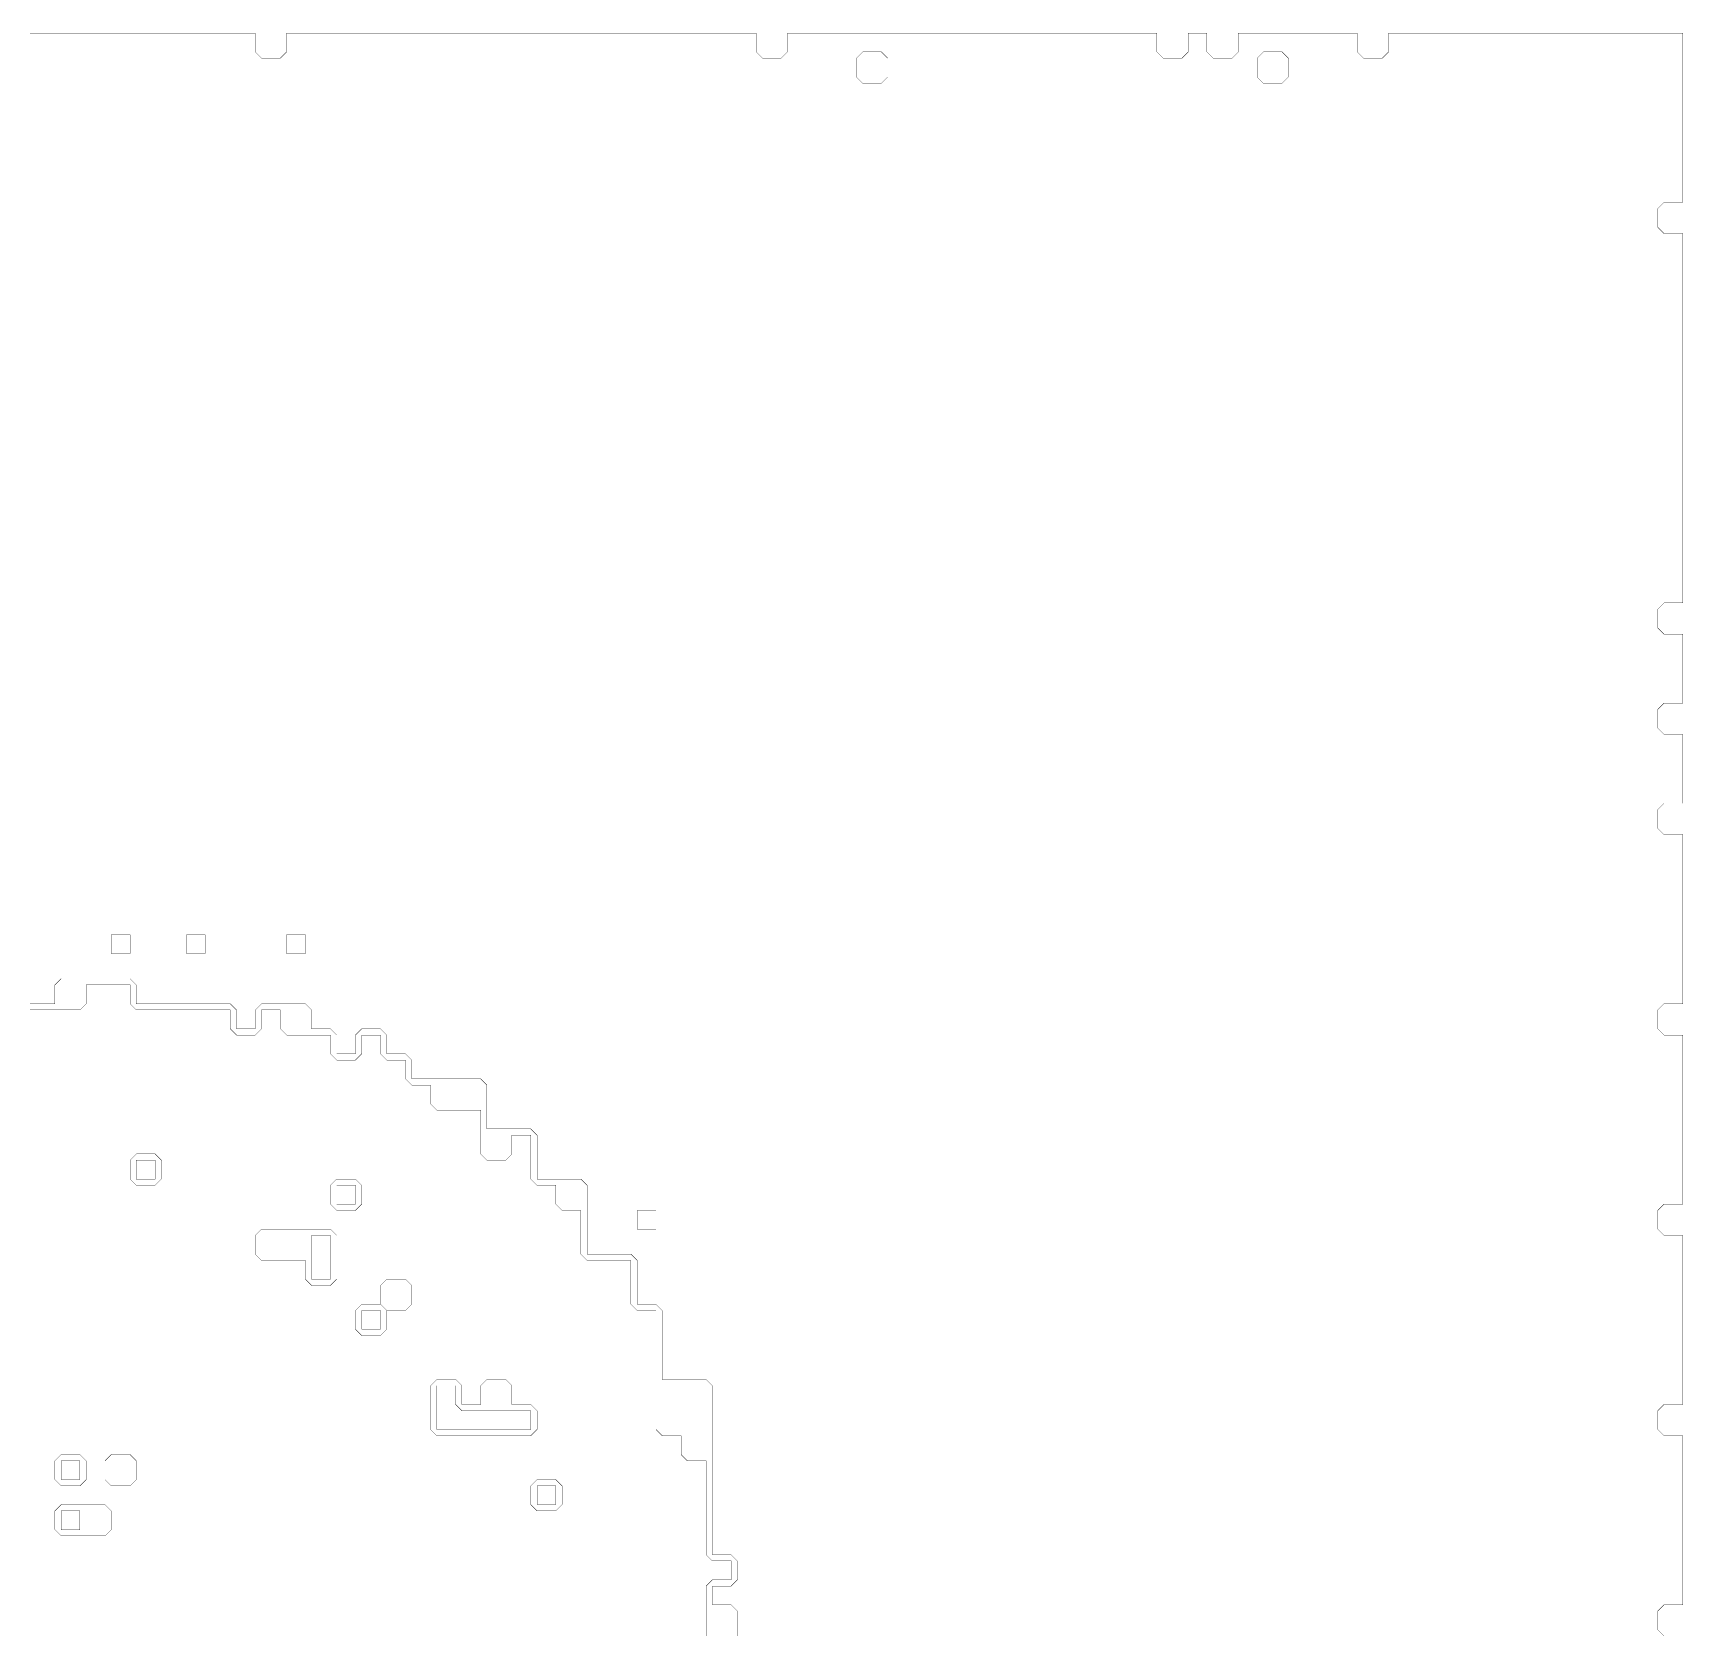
# Model space of a CAD drawing. Header units: metres. Extents: x 0 to 4990, y -4990 to 0.
# Drawn here: x 2417 to 4990, y -2495 to 0 of the extents above; entities that cross this region are included whole.
import ezdxf

# ---------------------------------------------------------------- set-up
doc = ezdxf.new("R2010")
doc.units = ezdxf.units.M
for name, color, linetype in [('conductor', 1, 'Continuous'), ('dielectric', 8, 'Continuous'), ('substrate', 5, 'Continuous')]:
    doc.layers.add(name, color=color, linetype=linetype)

msp = doc.modelspace()

# ---------------------------------------------------------------- linework, layer by layer
at = {"layer": 'conductor', "const_width": 0.5}
msp.add_lwpolyline([(3466.796875, -2500), (3466.796875, -2490.234375), (3466.796875, -2480.46875), (3466.796875, -2470.703125), (3466.796875, -2460.9375), (3466.796875, -2451.171875), (3466.796875, -2441.40625), (3466.796875, -2431.640625), (3466.796875, -2421.875), (3476.5625, -2412.109375), (3486.328125, -2412.109375), (3496.09375, -2412.109375), (3505.859375, -2412.109375), (3505.859375, -2402.34375), (3505.859375, -2392.578125), (3505.859375, -2382.8125), (3496.09375, -2382.8125), (3486.328125, -2382.8125), (3476.5625, -2382.8125), (3466.796875, -2373.046875), (3466.796875, -2363.28125), (3466.796875, -2353.515625), (3466.796875, -2343.75), (3466.796875, -2333.984375), (3466.796875, -2324.21875), (3466.796875, -2314.453125), (3466.796875, -2304.6875), (3466.796875, -2294.921875), (3466.796875, -2285.15625), (3466.796875, -2275.390625), (3466.796875, -2265.625), (3466.796875, -2255.859375), (3466.796875, -2246.09375), (3466.796875, -2236.328125), (3466.796875, -2226.5625), (3457.03125, -2226.5625), (3447.265625, -2226.5625), (3437.5, -2226.5625), (3427.734375, -2216.796875), (3427.734375, -2207.03125), (3427.734375, -2197.265625), (3427.734375, -2187.5), (3417.96875, -2187.5), (3408.203125, -2187.5), (3398.4375, -2187.5), (3388.671875, -2177.734375), (3388.671875, -2167.96875), (3388.671875, -2158.203125), (3388.671875, -2148.4375), (3388.671875, -2138.671875), (3388.671875, -2128.90625), (3388.671875, -2119.140625), (3388.671875, -2109.375), (3388.671875, -2099.609375), (3388.671875, -2089.84375), (3388.671875, -2080.078125), (3388.671875, -2070.3125), (3388.671875, -2060.546875), (3388.671875, -2050.78125), (3388.671875, -2041.015625), (3388.671875, -2031.25), (3388.671875, -2021.484375), (3388.671875, -2011.71875), (3388.671875, -2001.953125), (3388.671875, -1992.1875), (3378.90625, -1992.1875), (3369.140625, -1992.1875), (3359.375, -1992.1875), (3349.609375, -1982.421875), (3349.609375, -1972.65625), (3349.609375, -1962.890625), (3349.609375, -1953.125), (3349.609375, -1943.359375), (3349.609375, -1933.59375), (3349.609375, -1923.828125), (3349.609375, -1914.0625), (3339.84375, -1914.0625), (3330.078125, -1914.0625), (3320.3125, -1914.0625), (3310.546875, -1914.0625), (3300.78125, -1914.0625), (3291.015625, -1914.0625), (3281.25, -1914.0625), (3271.484375, -1904.296875), (3271.484375, -1894.53125), (3271.484375, -1884.765625), (3271.484375, -1875), (3271.484375, -1865.234375), (3271.484375, -1855.46875), (3271.484375, -1845.703125), (3271.484375, -1835.9375), (3261.71875, -1835.9375), (3251.953125, -1835.9375), (3242.1875, -1835.9375), (3232.421875, -1826.171875), (3232.421875, -1816.40625), (3232.421875, -1806.640625), (3232.421875, -1796.875), (3222.65625, -1796.875), (3212.890625, -1796.875), (3203.125, -1796.875), (3193.359375, -1787.109375), (3193.359375, -1777.34375), (3193.359375, -1767.578125), (3193.359375, -1757.8125), (3193.359375, -1748.046875), (3193.359375, -1738.28125), (3193.359375, -1728.515625), (3193.359375, -1718.75), (3183.59375, -1718.75), (3173.828125, -1718.75), (3164.0625, -1718.75), (3164.0625, -1728.515625), (3164.0625, -1738.28125), (3164.0625, -1748.046875), (3154.296875, -1757.8125), (3144.53125, -1757.8125), (3134.765625, -1757.8125), (3125, -1757.8125), (3115.234375, -1748.046875), (3115.234375, -1738.28125), (3115.234375, -1728.515625), (3115.234375, -1718.75), (3115.234375, -1708.984375), (3115.234375, -1699.21875), (3115.234375, -1689.453125), (3115.234375, -1679.6875), (3105.46875, -1679.6875), (3095.703125, -1679.6875), (3085.9375, -1679.6875), (3076.171875, -1679.6875), (3066.40625, -1679.6875), (3056.640625, -1679.6875), (3046.875, -1679.6875), (3037.109375, -1669.921875), (3037.109375, -1660.15625), (3037.109375, -1650.390625), (3037.109375, -1640.625), (3027.34375, -1640.625), (3017.578125, -1640.625), (3007.8125, -1640.625), (2998.046875, -1630.859375), (2998.046875, -1621.09375), (2998.046875, -1611.328125), (2998.046875, -1601.5625), (2988.28125, -1601.5625), (2978.515625, -1601.5625), (2968.75, -1601.5625), (2958.984375, -1591.796875), (2958.984375, -1582.03125), (2958.984375, -1572.265625), (2958.984375, -1562.5), (2949.21875, -1562.5), (2939.453125, -1562.5), (2929.6875, -1562.5), (2929.6875, -1572.265625), (2929.6875, -1582.03125), (2929.6875, -1591.796875), (2919.921875, -1601.5625), (2910.15625, -1601.5625), (2900.390625, -1601.5625), (2890.625, -1601.5625), (2880.859375, -1591.796875), (2880.859375, -1582.03125), (2880.859375, -1572.265625), (2880.859375, -1562.5), (2871.09375, -1562.5), (2861.328125, -1562.5), (2851.5625, -1562.5), (2841.796875, -1562.5), (2832.03125, -1562.5), (2822.265625, -1562.5), (2812.5, -1562.5), (2802.734375, -1552.734375), (2802.734375, -1542.96875), (2802.734375, -1533.203125), (2802.734375, -1523.4375), (2792.96875, -1523.4375), (2783.203125, -1523.4375), (2773.4375, -1523.4375), (2773.4375, -1533.203125), (2773.4375, -1542.96875), (2773.4375, -1552.734375), (2763.671875, -1562.5), (2753.90625, -1562.5), (2744.140625, -1562.5), (2734.375, -1562.5), (2724.609375, -1552.734375), (2724.609375, -1542.96875), (2724.609375, -1533.203125), (2724.609375, -1523.4375), (2714.84375, -1523.4375), (2705.078125, -1523.4375), (2695.3125, -1523.4375), (2685.546875, -1523.4375), (2675.78125, -1523.4375), (2666.015625, -1523.4375), (2656.25, -1523.4375), (2646.484375, -1523.4375), (2636.71875, -1523.4375), (2626.953125, -1523.4375), (2617.1875, -1523.4375), (2607.421875, -1523.4375), (2597.65625, -1523.4375), (2587.890625, -1523.4375), (2578.125, -1523.4375), (2568.359375, -1513.671875), (2568.359375, -1503.90625), (2568.359375, -1494.140625), (2568.359375, -1484.375), (2558.59375, -1484.375), (2548.828125, -1484.375), (2539.0625, -1484.375), (2529.296875, -1484.375), (2519.53125, -1484.375), (2509.765625, -1484.375), (2500, -1484.375), (2500, -1494.140625), (2500, -1503.90625), (2500, -1513.671875), (2490.234375, -1523.4375), (2480.46875, -1523.4375), (2470.703125, -1523.4375), (2460.9375, -1523.4375), (2451.171875, -1523.4375), (2441.40625, -1523.4375), (2431.640625, -1523.4375), (2421.875, -1523.4375), (2412.109375, -1523.4375)], dxfattribs=at)
for points in [[(2568.359375, -1757.8125), (2578.125, -1748.046875), (2587.890625, -1748.046875), (2597.65625, -1748.046875), (2607.421875, -1748.046875), (2617.1875, -1757.8125), (2617.1875, -1767.578125), (2617.1875, -1777.34375), (2617.1875, -1787.109375), (2607.421875, -1796.875), (2597.65625, -1796.875), (2587.890625, -1796.875), (2578.125, -1796.875), (2568.359375, -1787.109375), (2568.359375, -1777.34375), (2568.359375, -1767.578125)], [(2880.859375, -1796.875), (2890.625, -1787.109375), (2900.390625, -1787.109375), (2910.15625, -1787.109375), (2919.921875, -1787.109375), (2929.6875, -1796.875), (2929.6875, -1806.640625), (2929.6875, -1816.40625), (2929.6875, -1826.171875), (2919.921875, -1835.9375), (2910.15625, -1835.9375), (2900.390625, -1835.9375), (2890.625, -1835.9375), (2880.859375, -1826.171875), (2880.859375, -1816.40625), (2880.859375, -1806.640625)], [(2763.671875, -1875), (2773.4375, -1865.234375), (2783.203125, -1865.234375), (2792.96875, -1865.234375), (2802.734375, -1865.234375), (2812.5, -1865.234375), (2822.265625, -1865.234375), (2832.03125, -1865.234375), (2841.796875, -1865.234375), (2851.5625, -1865.234375), (2861.328125, -1865.234375), (2871.09375, -1865.234375), (2880.859375, -1865.234375), (2890.625, -1875), (2890.625, -1884.765625), (2890.625, -1894.53125), (2890.625, -1904.296875), (2890.625, -1914.0625), (2890.625, -1923.828125), (2890.625, -1933.59375), (2890.625, -1943.359375), (2880.859375, -1953.125), (2871.09375, -1953.125), (2861.328125, -1953.125), (2851.5625, -1953.125), (2841.796875, -1943.359375), (2841.796875, -1933.59375), (2841.796875, -1923.828125), (2841.796875, -1914.0625), (2832.03125, -1914.0625), (2822.265625, -1914.0625), (2812.5, -1914.0625), (2802.734375, -1914.0625), (2792.96875, -1914.0625), (2783.203125, -1914.0625), (2773.4375, -1914.0625), (2763.671875, -1904.296875), (2763.671875, -1894.53125), (2763.671875, -1884.765625)], [(2958.984375, -1953.125), (2968.75, -1943.359375), (2978.515625, -1943.359375), (2988.28125, -1943.359375), (2998.046875, -1943.359375), (3007.8125, -1953.125), (3007.8125, -1962.890625), (3007.8125, -1972.65625), (3007.8125, -1982.421875), (2998.046875, -1992.1875), (2988.28125, -1992.1875), (2978.515625, -1992.1875), (2968.75, -1992.1875), (2958.984375, -1982.421875), (2958.984375, -1972.65625), (2958.984375, -1962.890625)], [(2919.921875, -1992.1875), (2929.6875, -1982.421875), (2939.453125, -1982.421875), (2949.21875, -1982.421875), (2958.984375, -1982.421875), (2968.75, -1992.1875), (2968.75, -2001.953125), (2968.75, -2011.71875), (2968.75, -2021.484375), (2958.984375, -2031.25), (2949.21875, -2031.25), (2939.453125, -2031.25), (2929.6875, -2031.25), (2919.921875, -2021.484375), (2919.921875, -2011.71875), (2919.921875, -2001.953125)], [(3037.109375, -2109.375), (3046.875, -2099.609375), (3056.640625, -2099.609375), (3066.40625, -2099.609375), (3076.171875, -2099.609375), (3085.9375, -2109.375), (3085.9375, -2119.140625), (3085.9375, -2128.90625), (3085.9375, -2138.671875), (3095.703125, -2138.671875), (3105.46875, -2138.671875), (3115.234375, -2138.671875), (3115.234375, -2128.90625), (3115.234375, -2119.140625), (3115.234375, -2109.375), (3125, -2099.609375), (3134.765625, -2099.609375), (3144.53125, -2099.609375), (3154.296875, -2099.609375), (3164.0625, -2109.375), (3164.0625, -2119.140625), (3164.0625, -2128.90625), (3164.0625, -2138.671875), (3173.828125, -2138.671875), (3183.59375, -2138.671875), (3193.359375, -2138.671875), (3203.125, -2148.4375), (3203.125, -2158.203125), (3203.125, -2167.96875), (3203.125, -2177.734375), (3193.359375, -2187.5), (3183.59375, -2187.5), (3173.828125, -2187.5), (3164.0625, -2187.5), (3154.296875, -2187.5), (3144.53125, -2187.5), (3134.765625, -2187.5), (3125, -2187.5), (3115.234375, -2187.5), (3105.46875, -2187.5), (3095.703125, -2187.5), (3085.9375, -2187.5), (3076.171875, -2187.5), (3066.40625, -2187.5), (3056.640625, -2187.5), (3046.875, -2187.5), (3037.109375, -2177.734375), (3037.109375, -2167.96875), (3037.109375, -2158.203125), (3037.109375, -2148.4375), (3037.109375, -2138.671875), (3037.109375, -2128.90625), (3037.109375, -2119.140625)], [(2451.171875, -2226.5625), (2460.9375, -2216.796875), (2470.703125, -2216.796875), (2480.46875, -2216.796875), (2490.234375, -2216.796875), (2500, -2226.5625), (2500, -2236.328125), (2500, -2246.09375), (2500, -2255.859375), (2490.234375, -2265.625), (2480.46875, -2265.625), (2470.703125, -2265.625), (2460.9375, -2265.625), (2451.171875, -2255.859375), (2451.171875, -2246.09375), (2451.171875, -2236.328125)], [(2529.296875, -2226.5625), (2539.0625, -2216.796875), (2548.828125, -2216.796875), (2558.59375, -2216.796875), (2568.359375, -2216.796875), (2578.125, -2226.5625), (2578.125, -2236.328125), (2578.125, -2246.09375), (2578.125, -2255.859375), (2568.359375, -2265.625), (2558.59375, -2265.625), (2548.828125, -2265.625), (2539.0625, -2265.625), (2529.296875, -2255.859375), (2529.296875, -2246.09375), (2529.296875, -2236.328125)], [(3193.359375, -2265.625), (3203.125, -2255.859375), (3212.890625, -2255.859375), (3222.65625, -2255.859375), (3232.421875, -2255.859375), (3242.1875, -2265.625), (3242.1875, -2275.390625), (3242.1875, -2285.15625), (3242.1875, -2294.921875), (3232.421875, -2304.6875), (3222.65625, -2304.6875), (3212.890625, -2304.6875), (3203.125, -2304.6875), (3193.359375, -2294.921875), (3193.359375, -2285.15625), (3193.359375, -2275.390625)], [(2451.171875, -2304.6875), (2460.9375, -2294.921875), (2470.703125, -2294.921875), (2480.46875, -2294.921875), (2490.234375, -2294.921875), (2500, -2294.921875), (2509.765625, -2294.921875), (2519.53125, -2294.921875), (2529.296875, -2294.921875), (2539.0625, -2304.6875), (2539.0625, -2314.453125), (2539.0625, -2324.21875), (2539.0625, -2333.984375), (2529.296875, -2343.75), (2519.53125, -2343.75), (2509.765625, -2343.75), (2500, -2343.75), (2490.234375, -2343.75), (2480.46875, -2343.75), (2470.703125, -2343.75), (2460.9375, -2343.75), (2451.171875, -2333.984375), (2451.171875, -2324.21875), (2451.171875, -2314.453125)]]:
    msp.add_lwpolyline(points, close=True, dxfattribs=at)
at = {"layer": 'dielectric', "const_width": 0.5}
for points in [[(2539.0625, -1406.25), (2539.0625, -1416.015625), (2539.0625, -1425.78125), (2539.0625, -1435.546875), (2548.828125, -1435.546875), (2558.59375, -1435.546875), (2568.359375, -1435.546875), (2568.359375, -1425.78125), (2568.359375, -1416.015625), (2568.359375, -1406.25), (2558.59375, -1406.25), (2548.828125, -1406.25)], [(2656.25, -1406.25), (2656.25, -1416.015625), (2656.25, -1425.78125), (2656.25, -1435.546875), (2666.015625, -1435.546875), (2675.78125, -1435.546875), (2685.546875, -1435.546875), (2685.546875, -1425.78125), (2685.546875, -1416.015625), (2685.546875, -1406.25), (2675.78125, -1406.25), (2666.015625, -1406.25)], [(2812.5, -1406.25), (2812.5, -1416.015625), (2812.5, -1425.78125), (2812.5, -1435.546875), (2822.265625, -1435.546875), (2832.03125, -1435.546875), (2841.796875, -1435.546875), (2841.796875, -1425.78125), (2841.796875, -1416.015625), (2841.796875, -1406.25), (2832.03125, -1406.25), (2822.265625, -1406.25)], [(3359.375, -1835.9375), (3359.375, -1845.703125), (3359.375, -1855.46875), (3359.375, -1865.234375), (3369.140625, -1865.234375), (3378.90625, -1865.234375), (3388.671875, -1865.234375), (3388.671875, -1855.46875), (3388.671875, -1845.703125), (3388.671875, -1835.9375), (3378.90625, -1835.9375), (3369.140625, -1835.9375)]]:
    msp.add_lwpolyline(points, close=True, dxfattribs=at)
at = {"layer": 'substrate', "const_width": 0.5}
for points in [[(4960.9375, -2500), (4951.171875, -2490.234375), (4951.171875, -2480.46875), (4951.171875, -2470.703125), (4951.171875, -2460.9375), (4960.9375, -2451.171875), (4970.703125, -2451.171875), (4980.46875, -2451.171875), (4990.234375, -2451.171875), (4990.234375, -2441.40625), (4990.234375, -2431.640625), (4990.234375, -2421.875), (4990.234375, -2412.109375), (4990.234375, -2402.34375), (4990.234375, -2392.578125), (4990.234375, -2382.8125), (4990.234375, -2373.046875), (4990.234375, -2363.28125), (4990.234375, -2353.515625), (4990.234375, -2343.75), (4990.234375, -2333.984375), (4990.234375, -2324.21875), (4990.234375, -2314.453125), (4990.234375, -2304.6875), (4990.234375, -2294.921875), (4990.234375, -2285.15625), (4990.234375, -2275.390625), (4990.234375, -2265.625), (4990.234375, -2255.859375), (4990.234375, -2246.09375), (4990.234375, -2236.328125), (4990.234375, -2226.5625), (4990.234375, -2216.796875), (4990.234375, -2207.03125), (4990.234375, -2197.265625), (4990.234375, -2187.5), (4980.46875, -2187.5), (4970.703125, -2187.5), (4960.9375, -2187.5), (4951.171875, -2177.734375), (4951.171875, -2167.96875), (4951.171875, -2158.203125), (4951.171875, -2148.4375), (4960.9375, -2138.671875), (4970.703125, -2138.671875), (4980.46875, -2138.671875), (4990.234375, -2138.671875), (4990.234375, -2128.90625), (4990.234375, -2119.140625), (4990.234375, -2109.375), (4990.234375, -2099.609375), (4990.234375, -2089.84375), (4990.234375, -2080.078125), (4990.234375, -2070.3125), (4990.234375, -2060.546875), (4990.234375, -2050.78125), (4990.234375, -2041.015625), (4990.234375, -2031.25), (4990.234375, -2021.484375), (4990.234375, -2011.71875), (4990.234375, -2001.953125), (4990.234375, -1992.1875), (4990.234375, -1982.421875), (4990.234375, -1972.65625), (4990.234375, -1962.890625), (4990.234375, -1953.125), (4990.234375, -1943.359375), (4990.234375, -1933.59375), (4990.234375, -1923.828125), (4990.234375, -1914.0625), (4990.234375, -1904.296875), (4990.234375, -1894.53125), (4990.234375, -1884.765625), (4990.234375, -1875), (4980.46875, -1875), (4970.703125, -1875), (4960.9375, -1875), (4951.171875, -1865.234375), (4951.171875, -1855.46875), (4951.171875, -1845.703125), (4951.171875, -1835.9375), (4960.9375, -1826.171875), (4970.703125, -1826.171875), (4980.46875, -1826.171875), (4990.234375, -1826.171875), (4990.234375, -1816.40625), (4990.234375, -1806.640625), (4990.234375, -1796.875), (4990.234375, -1787.109375), (4990.234375, -1777.34375), (4990.234375, -1767.578125), (4990.234375, -1757.8125), (4990.234375, -1748.046875), (4990.234375, -1738.28125), (4990.234375, -1728.515625), (4990.234375, -1718.75), (4990.234375, -1708.984375), (4990.234375, -1699.21875), (4990.234375, -1689.453125), (4990.234375, -1679.6875), (4990.234375, -1669.921875), (4990.234375, -1660.15625), (4990.234375, -1650.390625), (4990.234375, -1640.625), (4990.234375, -1630.859375), (4990.234375, -1621.09375), (4990.234375, -1611.328125), (4990.234375, -1601.5625), (4990.234375, -1591.796875), (4990.234375, -1582.03125), (4990.234375, -1572.265625), (4990.234375, -1562.5), (4980.46875, -1562.5), (4970.703125, -1562.5), (4960.9375, -1562.5), (4951.171875, -1552.734375), (4951.171875, -1542.96875), (4951.171875, -1533.203125), (4951.171875, -1523.4375), (4960.9375, -1513.671875), (4970.703125, -1513.671875), (4980.46875, -1513.671875), (4990.234375, -1513.671875), (4990.234375, -1503.90625), (4990.234375, -1494.140625), (4990.234375, -1484.375), (4990.234375, -1474.609375), (4990.234375, -1464.84375), (4990.234375, -1455.078125), (4990.234375, -1445.3125), (4990.234375, -1435.546875), (4990.234375, -1425.78125), (4990.234375, -1416.015625), (4990.234375, -1406.25), (4990.234375, -1396.484375), (4990.234375, -1386.71875), (4990.234375, -1376.953125), (4990.234375, -1367.1875), (4990.234375, -1357.421875), (4990.234375, -1347.65625), (4990.234375, -1337.890625), (4990.234375, -1328.125), (4990.234375, -1318.359375), (4990.234375, -1308.59375), (4990.234375, -1298.828125), (4990.234375, -1289.0625), (4990.234375, -1279.296875), (4990.234375, -1269.53125), (4990.234375, -1259.765625), (4990.234375, -1250), (4980.46875, -1250), (4970.703125, -1250), (4960.9375, -1250), (4951.171875, -1240.234375), (4951.171875, -1230.46875), (4951.171875, -1220.703125), (4951.171875, -1210.9375), (4960.9375, -1201.171875), (4970.703125, -1201.171875), (4980.46875, -1201.171875), (4990.234375, -1201.171875), (4990.234375, -1191.40625), (4990.234375, -1181.640625), (4990.234375, -1171.875), (4990.234375, -1162.109375), (4990.234375, -1152.34375), (4990.234375, -1142.578125), (4990.234375, -1132.8125), (4990.234375, -1123.046875), (4990.234375, -1113.28125), (4990.234375, -1103.515625), (4990.234375, -1093.75), (4980.46875, -1093.75), (4970.703125, -1093.75), (4960.9375, -1093.75), (4951.171875, -1083.984375), (4951.171875, -1074.21875), (4951.171875, -1064.453125), (4951.171875, -1054.6875), (4960.9375, -1044.921875), (4970.703125, -1044.921875), (4980.46875, -1044.921875), (4990.234375, -1044.921875), (4990.234375, -1035.15625), (4990.234375, -1025.390625), (4990.234375, -1015.625), (4990.234375, -1005.859375), (4990.234375, -996.09375), (4990.234375, -986.328125), (4990.234375, -976.5625), (4990.234375, -966.796875), (4990.234375, -957.03125), (4990.234375, -947.265625), (4990.234375, -937.5), (4980.46875, -937.5), (4970.703125, -937.5), (4960.9375, -937.5), (4951.171875, -927.734375), (4951.171875, -917.96875), (4951.171875, -908.203125), (4951.171875, -898.4375), (4960.9375, -888.671875), (4970.703125, -888.671875), (4980.46875, -888.671875), (4990.234375, -888.671875), (4990.234375, -878.90625), (4990.234375, -869.140625), (4990.234375, -859.375), (4990.234375, -849.609375), (4990.234375, -839.84375), (4990.234375, -830.078125), (4990.234375, -820.3125), (4990.234375, -810.546875), (4990.234375, -800.78125), (4990.234375, -791.015625), (4990.234375, -781.25), (4990.234375, -771.484375), (4990.234375, -761.71875), (4990.234375, -751.953125), (4990.234375, -742.1875), (4990.234375, -732.421875), (4990.234375, -722.65625), (4990.234375, -712.890625), (4990.234375, -703.125), (4990.234375, -693.359375), (4990.234375, -683.59375), (4990.234375, -673.828125), (4990.234375, -664.0625), (4990.234375, -654.296875), (4990.234375, -644.53125), (4990.234375, -634.765625), (4990.234375, -625), (4990.234375, -615.234375), (4990.234375, -605.46875), (4990.234375, -595.703125), (4990.234375, -585.9375), (4990.234375, -576.171875), (4990.234375, -566.40625), (4990.234375, -556.640625), (4990.234375, -546.875), (4990.234375, -537.109375), (4990.234375, -527.34375), (4990.234375, -517.578125), (4990.234375, -507.8125), (4990.234375, -498.046875), (4990.234375, -488.28125), (4990.234375, -478.515625), (4990.234375, -468.75), (4990.234375, -458.984375), (4990.234375, -449.21875), (4990.234375, -439.453125), (4990.234375, -429.6875), (4990.234375, -419.921875), (4990.234375, -410.15625), (4990.234375, -400.390625), (4990.234375, -390.625), (4990.234375, -380.859375), (4990.234375, -371.09375), (4990.234375, -361.328125), (4990.234375, -351.5625), (4990.234375, -341.796875), (4990.234375, -332.03125), (4990.234375, -322.265625), (4990.234375, -312.5), (4980.46875, -312.5), (4970.703125, -312.5), (4960.9375, -312.5), (4951.171875, -302.734375), (4951.171875, -292.96875), (4951.171875, -283.203125), (4951.171875, -273.4375), (4960.9375, -263.671875), (4970.703125, -263.671875), (4980.46875, -263.671875), (4990.234375, -263.671875), (4990.234375, -253.90625), (4990.234375, -244.140625), (4990.234375, -234.375), (4990.234375, -224.609375), (4990.234375, -214.84375), (4990.234375, -205.078125), (4990.234375, -195.3125), (4990.234375, -185.546875), (4990.234375, -175.78125), (4990.234375, -166.015625), (4990.234375, -156.25), (4990.234375, -146.484375), (4990.234375, -136.71875), (4990.234375, -126.953125), (4990.234375, -117.1875), (4990.234375, -107.421875), (4990.234375, -97.65625), (4990.234375, -87.890625), (4990.234375, -78.125), (4990.234375, -68.359375), (4990.234375, -58.59375), (4990.234375, -48.828125), (4990.234375, -39.0625), (4990.234375, -29.296875), (4990.234375, -19.53125), (4990.234375, -9.765625), (4990.234375, 0), (4980.46875, 0), (4970.703125, 0), (4960.9375, 0), (4951.171875, 0), (4941.40625, 0), (4931.640625, 0), (4921.875, 0), (4912.109375, 0), (4902.34375, 0), (4892.578125, 0), (4882.8125, 0), (4873.046875, 0), (4863.28125, 0), (4853.515625, 0), (4843.75, 0), (4833.984375, 0), (4824.21875, 0), (4814.453125, 0), (4804.6875, 0), (4794.921875, 0), (4785.15625, 0), (4775.390625, 0), (4765.625, 0), (4755.859375, 0), (4746.09375, 0), (4736.328125, 0), (4726.5625, 0), (4716.796875, 0), (4707.03125, 0), (4697.265625, 0), (4687.5, 0), (4677.734375, 0), (4667.96875, 0), (4658.203125, 0), (4648.4375, 0), (4638.671875, 0), (4628.90625, 0), (4619.140625, 0), (4609.375, 0), (4599.609375, 0), (4589.84375, 0), (4580.078125, 0), (4570.3125, 0), (4560.546875, 0), (4550.78125, 0), (4541.015625, 0), (4531.25, 0), (4531.25, -9.765625), (4531.25, -19.53125), (4531.25, -29.296875), (4521.484375, -39.0625), (4511.71875, -39.0625), (4501.953125, -39.0625), (4492.1875, -39.0625), (4482.421875, -29.296875), (4482.421875, -19.53125), (4482.421875, -9.765625), (4482.421875, 0), (4472.65625, 0), (4462.890625, 0), (4453.125, 0), (4443.359375, 0), (4433.59375, 0), (4423.828125, 0), (4414.0625, 0), (4404.296875, 0), (4394.53125, 0), (4384.765625, 0), (4375, 0), (4365.234375, 0), (4355.46875, 0), (4345.703125, 0), (4335.9375, 0), (4326.171875, 0), (4316.40625, 0), (4306.640625, 0), (4296.875, 0), (4296.875, -9.765625), (4296.875, -19.53125), (4296.875, -29.296875), (4287.109375, -39.0625), (4277.34375, -39.0625), (4267.578125, -39.0625), (4257.8125, -39.0625), (4248.046875, -29.296875), (4248.046875, -19.53125), (4248.046875, -9.765625), (4248.046875, 0), (4238.28125, 0), (4228.515625, 0), (4218.75, 0), (4218.75, -9.765625), (4218.75, -19.53125), (4218.75, -29.296875), (4208.984375, -39.0625), (4199.21875, -39.0625), (4189.453125, -39.0625), (4179.6875, -39.0625), (4169.921875, -29.296875), (4169.921875, -19.53125), (4169.921875, -9.765625), (4169.921875, 0), (4160.15625, 0), (4150.390625, 0), (4140.625, 0), (4130.859375, 0), (4121.09375, 0), (4111.328125, 0), (4101.5625, 0), (4091.796875, 0), (4082.03125, 0), (4072.265625, 0), (4062.5, 0), (4052.734375, 0), (4042.96875, 0), (4033.203125, 0), (4023.4375, 0), (4013.671875, 0), (4003.90625, 0), (3994.140625, 0), (3984.375, 0), (3974.609375, 0), (3964.84375, 0), (3955.078125, 0), (3945.3125, 0), (3935.546875, 0), (3925.78125, 0), (3916.015625, 0), (3906.25, 0), (3896.484375, 0), (3886.71875, 0), (3876.953125, 0), (3867.1875, 0), (3857.421875, 0), (3847.65625, 0), (3837.890625, 0), (3828.125, 0), (3818.359375, 0), (3808.59375, 0), (3798.828125, 0), (3789.0625, 0), (3779.296875, 0), (3769.53125, 0), (3759.765625, 0), (3750, 0), (3740.234375, 0), (3730.46875, 0), (3720.703125, 0), (3710.9375, 0), (3701.171875, 0), (3691.40625, 0), (3681.640625, 0), (3671.875, 0), (3662.109375, 0), (3652.34375, 0), (3642.578125, 0), (3632.8125, 0), (3623.046875, 0), (3613.28125, 0), (3603.515625, 0), (3593.75, 0), (3593.75, -9.765625), (3593.75, -19.53125), (3593.75, -29.296875), (3583.984375, -39.0625), (3574.21875, -39.0625), (3564.453125, -39.0625), (3554.6875, -39.0625), (3544.921875, -29.296875), (3544.921875, -19.53125), (3544.921875, -9.765625), (3544.921875, 0), (3535.15625, 0), (3525.390625, 0), (3515.625, 0), (3505.859375, 0), (3496.09375, 0), (3486.328125, 0), (3476.5625, 0), (3466.796875, 0), (3457.03125, 0), (3447.265625, 0), (3437.5, 0), (3427.734375, 0), (3417.96875, 0), (3408.203125, 0), (3398.4375, 0), (3388.671875, 0), (3378.90625, 0), (3369.140625, 0), (3359.375, 0), (3349.609375, 0), (3339.84375, 0), (3330.078125, 0), (3320.3125, 0), (3310.546875, 0), (3300.78125, 0), (3291.015625, 0), (3281.25, 0), (3271.484375, 0), (3261.71875, 0), (3251.953125, 0), (3242.1875, 0), (3232.421875, 0), (3222.65625, 0), (3212.890625, 0), (3203.125, 0), (3193.359375, 0), (3183.59375, 0), (3173.828125, 0), (3164.0625, 0), (3154.296875, 0), (3144.53125, 0), (3134.765625, 0), (3125, 0), (3115.234375, 0), (3105.46875, 0), (3095.703125, 0), (3085.9375, 0), (3076.171875, 0), (3066.40625, 0), (3056.640625, 0), (3046.875, 0), (3037.109375, 0), (3027.34375, 0), (3017.578125, 0), (3007.8125, 0), (2998.046875, 0), (2988.28125, 0), (2978.515625, 0), (2968.75, 0), (2958.984375, 0), (2949.21875, 0), (2939.453125, 0), (2929.6875, 0), (2919.921875, 0), (2910.15625, 0), (2900.390625, 0), (2890.625, 0), (2880.859375, 0), (2871.09375, 0), (2861.328125, 0), (2851.5625, 0), (2841.796875, 0), (2832.03125, 0), (2822.265625, 0), (2812.5, 0), (2812.5, -9.765625), (2812.5, -19.53125), (2812.5, -29.296875), (2802.734375, -39.0625), (2792.96875, -39.0625), (2783.203125, -39.0625), (2773.4375, -39.0625), (2763.671875, -29.296875), (2763.671875, -19.53125), (2763.671875, -9.765625), (2763.671875, 0), (2753.90625, 0), (2744.140625, 0), (2734.375, 0), (2724.609375, 0), (2714.84375, 0), (2705.078125, 0), (2695.3125, 0), (2685.546875, 0), (2675.78125, 0), (2666.015625, 0), (2656.25, 0), (2646.484375, 0), (2636.71875, 0), (2626.953125, 0), (2617.1875, 0), (2607.421875, 0), (2597.65625, 0), (2587.890625, 0), (2578.125, 0), (2568.359375, 0), (2558.59375, 0), (2548.828125, 0), (2539.0625, 0), (2529.296875, 0), (2519.53125, 0), (2509.765625, 0), (2500, 0), (2490.234375, 0), (2480.46875, 0), (2470.703125, 0), (2460.9375, 0), (2451.171875, 0), (2441.40625, 0), (2431.640625, 0), (2421.875, 0), (2412.109375, 0)], [(2412.109375, -1513.671875), (2421.875, -1513.671875), (2431.640625, -1513.671875), (2441.40625, -1513.671875), (2451.171875, -1513.671875), (2451.171875, -1503.90625), (2451.171875, -1494.140625), (2451.171875, -1484.375), (2460.9375, -1474.609375), (2470.703125, -1474.609375), (2480.46875, -1474.609375), (2490.234375, -1474.609375), (2500, -1474.609375), (2509.765625, -1474.609375), (2519.53125, -1474.609375), (2529.296875, -1474.609375), (2539.0625, -1474.609375), (2548.828125, -1474.609375), (2558.59375, -1474.609375), (2568.359375, -1474.609375), (2578.125, -1484.375), (2578.125, -1494.140625), (2578.125, -1503.90625), (2578.125, -1513.671875), (2587.890625, -1513.671875), (2597.65625, -1513.671875), (2607.421875, -1513.671875), (2617.1875, -1513.671875), (2626.953125, -1513.671875), (2636.71875, -1513.671875), (2646.484375, -1513.671875), (2656.25, -1513.671875), (2666.015625, -1513.671875), (2675.78125, -1513.671875), (2685.546875, -1513.671875), (2695.3125, -1513.671875), (2705.078125, -1513.671875), (2714.84375, -1513.671875), (2724.609375, -1513.671875), (2734.375, -1523.4375), (2734.375, -1533.203125), (2734.375, -1542.96875), (2734.375, -1552.734375), (2744.140625, -1552.734375), (2753.90625, -1552.734375), (2763.671875, -1552.734375), (2763.671875, -1542.96875), (2763.671875, -1533.203125), (2763.671875, -1523.4375), (2773.4375, -1513.671875), (2783.203125, -1513.671875), (2792.96875, -1513.671875), (2802.734375, -1513.671875), (2812.5, -1513.671875), (2822.265625, -1513.671875), (2832.03125, -1513.671875), (2841.796875, -1513.671875), (2851.5625, -1523.4375), (2851.5625, -1533.203125), (2851.5625, -1542.96875), (2851.5625, -1552.734375), (2861.328125, -1552.734375), (2871.09375, -1552.734375), (2880.859375, -1552.734375), (2890.625, -1562.5), (2890.625, -1572.265625), (2890.625, -1582.03125), (2890.625, -1591.796875), (2900.390625, -1591.796875), (2910.15625, -1591.796875), (2919.921875, -1591.796875), (2919.921875, -1582.03125), (2919.921875, -1572.265625), (2919.921875, -1562.5), (2929.6875, -1552.734375), (2939.453125, -1552.734375), (2949.21875, -1552.734375), (2958.984375, -1552.734375), (2968.75, -1562.5), (2968.75, -1572.265625), (2968.75, -1582.03125), (2968.75, -1591.796875), (2978.515625, -1591.796875), (2988.28125, -1591.796875), (2998.046875, -1591.796875), (3007.8125, -1601.5625), (3007.8125, -1611.328125), (3007.8125, -1621.09375), (3007.8125, -1630.859375), (3017.578125, -1630.859375), (3027.34375, -1630.859375), (3037.109375, -1630.859375), (3046.875, -1630.859375), (3056.640625, -1630.859375), (3066.40625, -1630.859375), (3076.171875, -1630.859375), (3085.9375, -1630.859375), (3095.703125, -1630.859375), (3105.46875, -1630.859375), (3115.234375, -1630.859375), (3125, -1640.625), (3125, -1650.390625), (3125, -1660.15625), (3125, -1669.921875), (3125, -1679.6875), (3125, -1689.453125), (3125, -1699.21875), (3125, -1708.984375), (3134.765625, -1708.984375), (3144.53125, -1708.984375), (3154.296875, -1708.984375), (3164.0625, -1708.984375), (3173.828125, -1708.984375), (3183.59375, -1708.984375), (3193.359375, -1708.984375), (3203.125, -1718.75), (3203.125, -1728.515625), (3203.125, -1738.28125), (3203.125, -1748.046875), (3203.125, -1757.8125), (3203.125, -1767.578125), (3203.125, -1777.34375), (3203.125, -1787.109375), (3212.890625, -1787.109375), (3222.65625, -1787.109375), (3232.421875, -1787.109375), (3242.1875, -1787.109375), (3251.953125, -1787.109375), (3261.71875, -1787.109375), (3271.484375, -1787.109375), (3281.25, -1796.875), (3281.25, -1806.640625), (3281.25, -1816.40625), (3281.25, -1826.171875), (3281.25, -1835.9375), (3281.25, -1845.703125), (3281.25, -1855.46875), (3281.25, -1865.234375), (3281.25, -1875), (3281.25, -1884.765625), (3281.25, -1894.53125), (3281.25, -1904.296875), (3291.015625, -1904.296875), (3300.78125, -1904.296875), (3310.546875, -1904.296875), (3320.3125, -1904.296875), (3330.078125, -1904.296875), (3339.84375, -1904.296875), (3349.609375, -1904.296875), (3359.375, -1914.0625), (3359.375, -1923.828125), (3359.375, -1933.59375), (3359.375, -1943.359375), (3359.375, -1953.125), (3359.375, -1962.890625), (3359.375, -1972.65625), (3359.375, -1982.421875), (3369.140625, -1982.421875), (3378.90625, -1982.421875), (3388.671875, -1982.421875), (3398.4375, -1992.1875), (3398.4375, -2001.953125), (3398.4375, -2011.71875), (3398.4375, -2021.484375), (3398.4375, -2031.25), (3398.4375, -2041.015625), (3398.4375, -2050.78125), (3398.4375, -2060.546875), (3398.4375, -2070.3125), (3398.4375, -2080.078125), (3398.4375, -2089.84375), (3398.4375, -2099.609375), (3408.203125, -2099.609375), (3417.96875, -2099.609375), (3427.734375, -2099.609375), (3437.5, -2099.609375), (3447.265625, -2099.609375), (3457.03125, -2099.609375), (3466.796875, -2099.609375), (3476.5625, -2109.375), (3476.5625, -2119.140625), (3476.5625, -2128.90625), (3476.5625, -2138.671875), (3476.5625, -2148.4375), (3476.5625, -2158.203125), (3476.5625, -2167.96875), (3476.5625, -2177.734375), (3476.5625, -2187.5), (3476.5625, -2197.265625), (3476.5625, -2207.03125), (3476.5625, -2216.796875), (3476.5625, -2226.5625), (3476.5625, -2236.328125), (3476.5625, -2246.09375), (3476.5625, -2255.859375), (3476.5625, -2265.625), (3476.5625, -2275.390625), (3476.5625, -2285.15625), (3476.5625, -2294.921875), (3476.5625, -2304.6875), (3476.5625, -2314.453125), (3476.5625, -2324.21875), (3476.5625, -2333.984375), (3476.5625, -2343.75), (3476.5625, -2353.515625), (3476.5625, -2363.28125), (3476.5625, -2373.046875), (3486.328125, -2373.046875), (3496.09375, -2373.046875), (3505.859375, -2373.046875), (3515.625, -2382.8125), (3515.625, -2392.578125), (3515.625, -2402.34375), (3515.625, -2412.109375), (3505.859375, -2421.875), (3496.09375, -2421.875), (3486.328125, -2421.875), (3476.5625, -2421.875), (3476.5625, -2431.640625), (3476.5625, -2441.40625), (3476.5625, -2451.171875), (3486.328125, -2451.171875), (3496.09375, -2451.171875), (3505.859375, -2451.171875), (3515.625, -2460.9375), (3515.625, -2470.703125), (3515.625, -2480.46875), (3515.625, -2490.234375), (3515.625, -2500)]]:
    msp.add_lwpolyline(points, dxfattribs=at)
for points in [[(3701.171875, -39.0625), (3710.9375, -29.296875), (3720.703125, -29.296875), (3730.46875, -29.296875), (3740.234375, -29.296875), (3750, -39.0625), (3750, -48.828125), (3750, -58.59375), (3750, -68.359375), (3740.234375, -78.125), (3730.46875, -78.125), (3720.703125, -78.125), (3710.9375, -78.125), (3701.171875, -68.359375), (3701.171875, -58.59375), (3701.171875, -48.828125)], [(4326.171875, -39.0625), (4335.9375, -29.296875), (4345.703125, -29.296875), (4355.46875, -29.296875), (4365.234375, -29.296875), (4375, -39.0625), (4375, -48.828125), (4375, -58.59375), (4375, -68.359375), (4365.234375, -78.125), (4355.46875, -78.125), (4345.703125, -78.125), (4335.9375, -78.125), (4326.171875, -68.359375), (4326.171875, -58.59375), (4326.171875, -48.828125)], [(2578.125, -1757.8125), (2578.125, -1767.578125), (2578.125, -1777.34375), (2578.125, -1787.109375), (2587.890625, -1787.109375), (2597.65625, -1787.109375), (2607.421875, -1787.109375), (2607.421875, -1777.34375), (2607.421875, -1767.578125), (2607.421875, -1757.8125), (2597.65625, -1757.8125), (2587.890625, -1757.8125)], [(2890.625, -1796.875), (2890.625, -1806.640625), (2890.625, -1816.40625), (2890.625, -1826.171875), (2900.390625, -1826.171875), (2910.15625, -1826.171875), (2919.921875, -1826.171875), (2919.921875, -1816.40625), (2919.921875, -1806.640625), (2919.921875, -1796.875), (2910.15625, -1796.875), (2900.390625, -1796.875)], [(2851.5625, -1875), (2851.5625, -1884.765625), (2851.5625, -1894.53125), (2851.5625, -1904.296875), (2851.5625, -1914.0625), (2851.5625, -1923.828125), (2851.5625, -1933.59375), (2851.5625, -1943.359375), (2861.328125, -1943.359375), (2871.09375, -1943.359375), (2880.859375, -1943.359375), (2880.859375, -1933.59375), (2880.859375, -1923.828125), (2880.859375, -1914.0625), (2880.859375, -1904.296875), (2880.859375, -1894.53125), (2880.859375, -1884.765625), (2880.859375, -1875), (2871.09375, -1875), (2861.328125, -1875)], [(2929.6875, -1992.1875), (2929.6875, -2001.953125), (2929.6875, -2011.71875), (2929.6875, -2021.484375), (2939.453125, -2021.484375), (2949.21875, -2021.484375), (2958.984375, -2021.484375), (2958.984375, -2011.71875), (2958.984375, -2001.953125), (2958.984375, -1992.1875), (2949.21875, -1992.1875), (2939.453125, -1992.1875)], [(3046.875, -2109.375), (3046.875, -2119.140625), (3046.875, -2128.90625), (3046.875, -2138.671875), (3046.875, -2148.4375), (3046.875, -2158.203125), (3046.875, -2167.96875), (3046.875, -2177.734375), (3056.640625, -2177.734375), (3066.40625, -2177.734375), (3076.171875, -2177.734375), (3085.9375, -2177.734375), (3095.703125, -2177.734375), (3105.46875, -2177.734375), (3115.234375, -2177.734375), (3125, -2177.734375), (3134.765625, -2177.734375), (3144.53125, -2177.734375), (3154.296875, -2177.734375), (3164.0625, -2177.734375), (3173.828125, -2177.734375), (3183.59375, -2177.734375), (3193.359375, -2177.734375), (3193.359375, -2167.96875), (3193.359375, -2158.203125), (3193.359375, -2148.4375), (3183.59375, -2148.4375), (3173.828125, -2148.4375), (3164.0625, -2148.4375), (3154.296875, -2148.4375), (3144.53125, -2148.4375), (3134.765625, -2148.4375), (3125, -2148.4375), (3115.234375, -2148.4375), (3105.46875, -2148.4375), (3095.703125, -2148.4375), (3085.9375, -2148.4375), (3076.171875, -2138.671875), (3076.171875, -2128.90625), (3076.171875, -2119.140625), (3076.171875, -2109.375), (3066.40625, -2109.375), (3056.640625, -2109.375)], [(2460.9375, -2226.5625), (2460.9375, -2236.328125), (2460.9375, -2246.09375), (2460.9375, -2255.859375), (2470.703125, -2255.859375), (2480.46875, -2255.859375), (2490.234375, -2255.859375), (2490.234375, -2246.09375), (2490.234375, -2236.328125), (2490.234375, -2226.5625), (2480.46875, -2226.5625), (2470.703125, -2226.5625)], [(3203.125, -2265.625), (3203.125, -2275.390625), (3203.125, -2285.15625), (3203.125, -2294.921875), (3212.890625, -2294.921875), (3222.65625, -2294.921875), (3232.421875, -2294.921875), (3232.421875, -2285.15625), (3232.421875, -2275.390625), (3232.421875, -2265.625), (3222.65625, -2265.625), (3212.890625, -2265.625)], [(2460.9375, -2304.6875), (2460.9375, -2314.453125), (2460.9375, -2324.21875), (2460.9375, -2333.984375), (2470.703125, -2333.984375), (2480.46875, -2333.984375), (2490.234375, -2333.984375), (2490.234375, -2324.21875), (2490.234375, -2314.453125), (2490.234375, -2304.6875), (2480.46875, -2304.6875), (2470.703125, -2304.6875)]]:
    msp.add_lwpolyline(points, close=True, dxfattribs=at)

doc.saveas('drawing.dxf')
